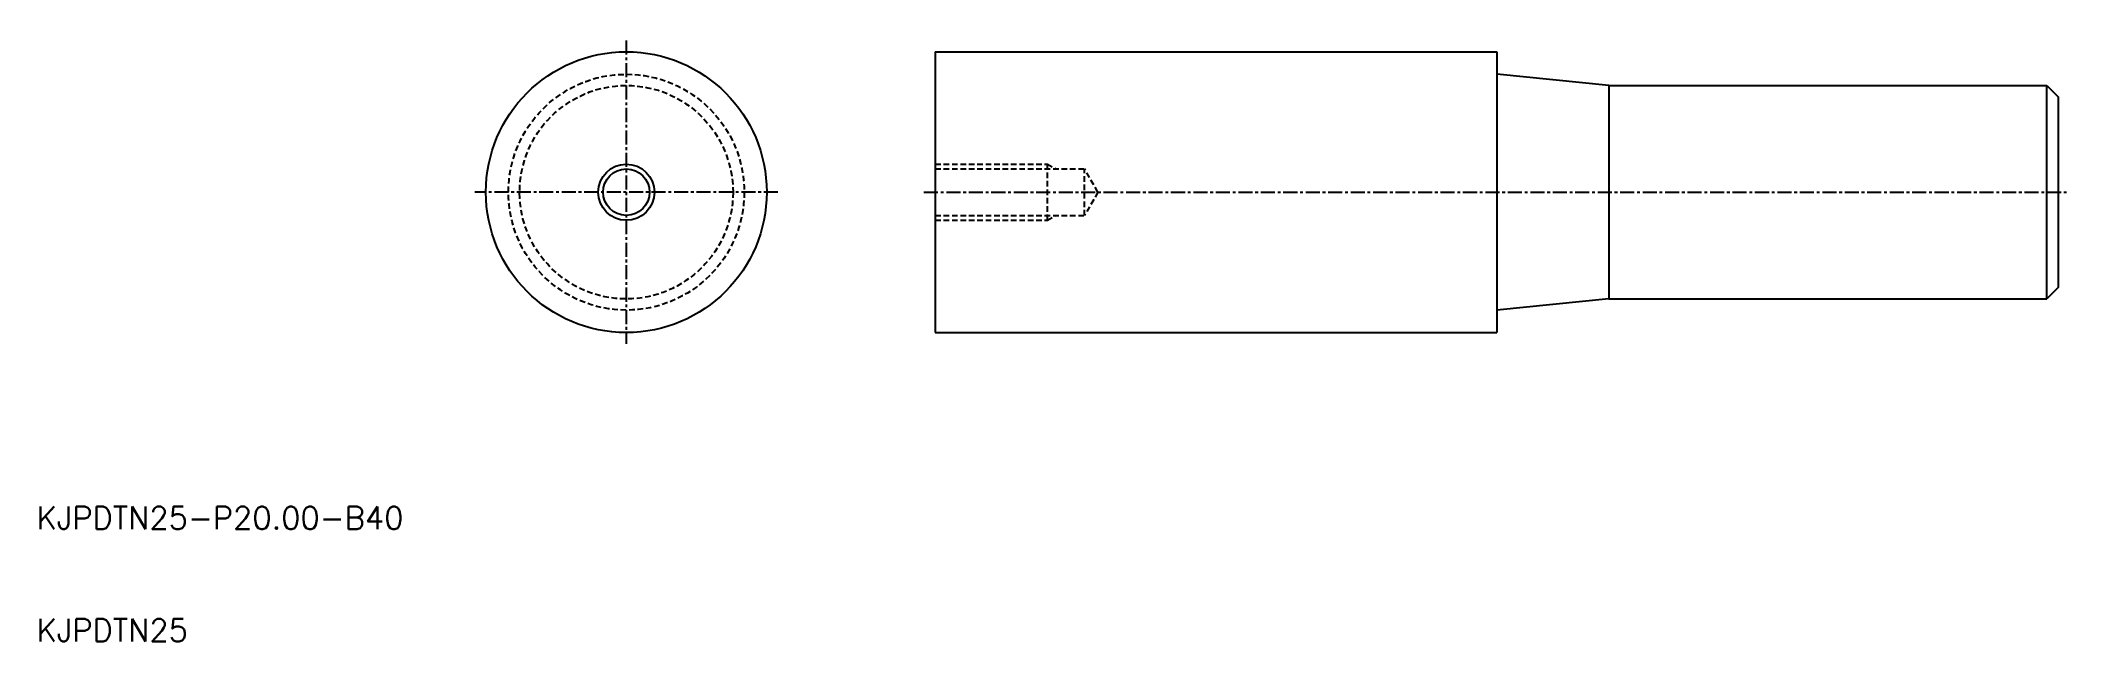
# Model space of a CAD drawing. Extents: x 10 to 191, y 10 to 64.
import ezdxf

# ---------------------------------------------------------------- set-up
doc = ezdxf.new("R2010")
doc.units = 0
doc.linetypes.add('CENTER', pattern=[2, 1.25, -0.25, 0.25, -0.25])
doc.linetypes.add('DASHED', pattern=[0.75, 0.5, -0.25])
doc.layers.get('0').update_dxf_attribs({"linetype": 'CONTINUOUS'})
doc.layers.add('CENTER', color=1, linetype='CENTER')
doc.styles.get("Standard").update_dxf_attribs({"font": 'txt.shx'})

msp = doc.modelspace()

# ---------------------------------------------------------------- linework, layer by layer
at = {"color": 7, "linetype": 'CONTINUOUS'}
for p, q in [((90, 62.5), (140, 62.5)), ((90, 62.5), (90, 37.5)), ((140, 62.5), (140, 37.5)), ((150, 59.5), (140, 60.5)), ((150, 59.5), (189, 59.5)), ((150, 59.5), (150, 40.5)), ((189, 59.5), (190, 58.5)), ((189, 40.5), (189, 59.5)), ((190, 58.5), (190, 41.5)), ((150, 40.5), (140, 39.5)), ((150, 40.5), (189, 40.5)), ((190, 41.5), (189, 40.5)), ((90, 37.5), (140, 37.5))]:
    msp.add_line(p, q, dxfattribs=at)
at = {"color": 3, "linetype": 'DASHED'}
for p, q in [((90, 52.5), (100, 52.5)), ((100, 47.5), (100, 52.5)), ((100, 52.5), (100.75, 52.07)), ((90, 52.07), (103.31, 52.07)), ((104.5, 50), (103.31, 52.07)), ((103.31, 47.93), (103.31, 52.07)), ((104.5, 50), (103.31, 47.93)), ((90, 47.93), (103.31, 47.93)), ((90, 47.5), (100, 47.5)), ((100, 47.5), (100.75, 47.93))]:
    msp.add_line(p, q, dxfattribs=at)
at = {"color": 7, "linetype": 'CONTINUOUS'}
for radius in [12.5, 2.07]:
    msp.add_circle((62.5, 50), radius, dxfattribs=at)
at = {"color": 3, "linetype": 'DASHED'}
for radius in [10.5, 9.5]:
    msp.add_circle((62.5, 50), radius, dxfattribs=at)
at = {"color": 3, "linetype": 'CONTINUOUS'}
msp.add_circle((62.5, 50), 2.5, dxfattribs=at)
at = {"layer": 'CENTER', "color": 1, "linetype": 'CENTER'}
for p, q in [((62.5, 63.5), (62.5, 36.5)), ((76, 50), (49, 50)), ((89, 50), (191, 50))]:
    msp.add_line(p, q, dxfattribs=at)

# ---------------------------------------------------------------- texts
at = {"color": 7, "linetype": 'CONTINUOUS'}
for s, p in [('KJPDTN25-P20.00-B40', (10, 20)), ('KJPDTN25', (10, 10))]:
    msp.add_text(s, height=2, dxfattribs=at).set_placement(p)

doc.saveas('drawing.dxf')
